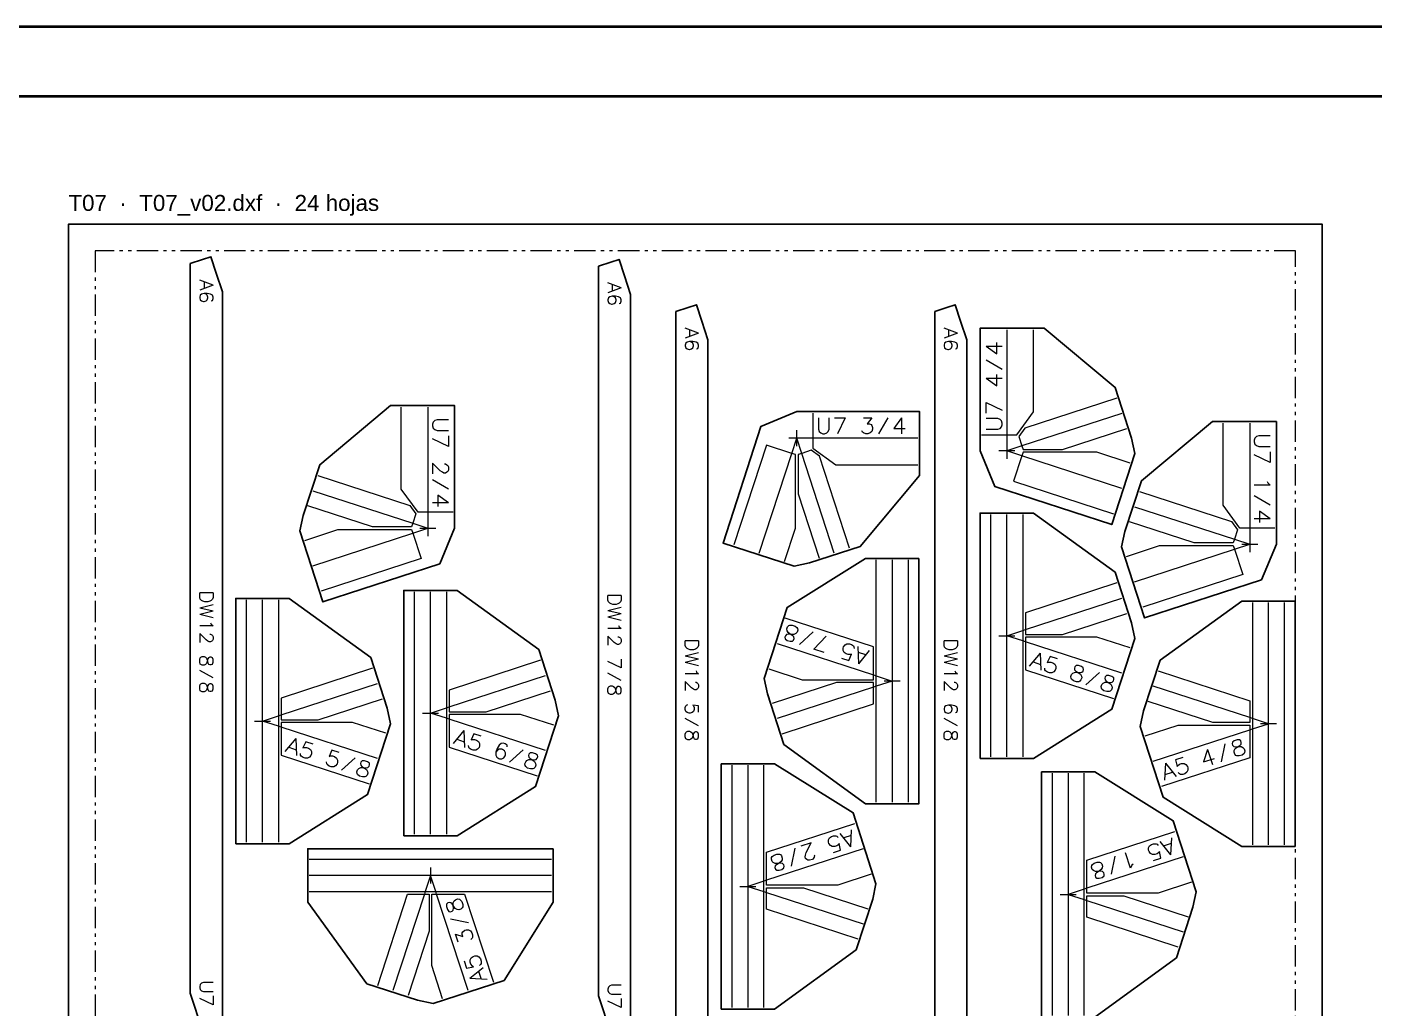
# Model space of a CAD drawing. Header units: millimetres. Extents: x 10 to 1179, y 10 to 831.
# Drawn here: x 282.2 to 534.7, y 647 to 831 of the extents above; entities that cross this region are included whole.
import ezdxf

# ---------------------------------------------------------------- set-up
doc = ezdxf.new("R2010")
doc.units = ezdxf.units.MM
doc.linetypes.add('LT_ZONA_UTIL', pattern=[8.2, 4, -1, 0.6, -1, 0.6, -1])
for name, color, linetype, lineweight in [('C_CORTE', 1, 'CONTINUOUS', 25), ('C_EJE', 4, 'CONTINUOUS', 13), ('C_ROTULO', 5, 'CONTINUOUS', 13), ('MARCO', 7, 'CONTINUOUS', 40), ('MARCO_HOJA', 8, 'CONTINUOUS', 25), ('TEXTO', 7, 'CONTINUOUS', 18), ('ZONA_UTIL', 5, 'LT_ZONA_UTIL', 18)]:
    doc.layers.add(name, color=color, linetype=linetype, lineweight=lineweight)
doc.styles.add('PLANO', font='arial.ttf')

msp = doc.modelspace()

# ---------------------------------------------------------------- linework, layer by layer
at = {"layer": 'C_CORTE'}
for points in [[(312.85, 786.67), (312.85, 649.85), (315.13, 642.85), (315.13, 642.85), (316.7, 642.85), (317.72, 642.85), (317.72, 642.85), (318.85, 644.41), (318.85, 781.33), (317.72, 784.8), (317.72, 784.8), (316.7, 787.92), (316.7, 787.92), (315.13, 787.41)], [(389.35, 786.17), (389.35, 649.35), (391.63, 642.35), (391.63, 642.35), (393.2, 642.35), (394.22, 642.35), (394.22, 642.35), (395.35, 643.91), (395.35, 780.83), (394.22, 784.3), (394.22, 784.3), (393.2, 787.42), (393.2, 787.42), (391.63, 786.91)], [(403.85, 777.67), (403.85, 640.85), (406.13, 633.85), (406.13, 633.85), (407.7, 633.85), (408.72, 633.85), (408.72, 633.85), (409.85, 635.41), (409.85, 772.33), (408.72, 775.8), (408.72, 775.8), (407.7, 778.92), (407.7, 778.92), (406.13, 778.41)], [(452.35, 777.67), (452.35, 640.85), (454.63, 633.85), (454.63, 633.85), (456.2, 633.85), (457.22, 633.85), (457.22, 633.85), (458.35, 635.41), (458.35, 772.33), (457.22, 775.8), (457.22, 775.8), (456.2, 778.92), (456.2, 778.92), (454.63, 778.41)], [(472.85, 774.5), (486.15, 763.4), (489.25, 753.9), (489.85, 751), (485.55, 737.7), (463.65, 744.8), (460.85, 751.5), (460.85, 774.5)], [(350.39, 760), (337.09, 748.9), (333.99, 739.4), (333.39, 736.5), (337.69, 723.2), (359.59, 730.3), (362.39, 737), (362.39, 760)], [(449.5, 746.89), (438.4, 733.59), (428.9, 730.49), (426, 729.89), (412.7, 734.19), (419.8, 756.09), (426.5, 758.89), (449.5, 758.89)], [(504.39, 757), (491.09, 745.9), (487.99, 736.4), (487.39, 733.5), (491.69, 720.2), (513.59, 727.3), (516.39, 734), (516.39, 757)], [(460.85, 693.85), (460.85, 739.85), (470.85, 739.85), (486.15, 728.75), (489.25, 719.25), (489.85, 716.35), (485.55, 703.05), (470.85, 693.85)], [(449.39, 731.35), (449.39, 685.35), (439.39, 685.35), (424.09, 696.45), (420.99, 705.95), (420.39, 708.85), (424.69, 722.15), (439.39, 731.35)], [(352.85, 679.35), (352.85, 725.35), (362.85, 725.35), (378.15, 714.25), (381.25, 704.75), (381.85, 701.85), (377.55, 688.55), (362.85, 679.35)], [(321.35, 677.85), (321.35, 723.85), (331.35, 723.85), (346.65, 712.75), (349.75, 703.25), (350.35, 700.35), (346.05, 687.05), (331.35, 677.85)], [(519.89, 677.35), (519.89, 723.35), (509.89, 723.35), (494.59, 712.25), (491.49, 702.75), (490.89, 699.85), (495.19, 686.55), (509.89, 677.35)], [(412.35, 692.85), (412.35, 646.85), (422.35, 646.85), (437.65, 657.95), (440.75, 667.45), (441.35, 670.35), (437.05, 683.65), (422.35, 692.85)], [(472.35, 691.35), (472.35, 645.35), (482.35, 645.35), (497.65, 656.45), (500.75, 665.95), (501.35, 668.85), (497.05, 682.15), (482.35, 691.35)], [(380.85, 676.89), (334.85, 676.89), (334.85, 666.89), (345.95, 651.59), (355.45, 648.49), (358.35, 647.89), (371.65, 652.19), (380.85, 666.89)]]:
    msp.add_lwpolyline(points, close=True, dxfattribs=at)
at = {"layer": 'C_EJE'}
for points in [[(465.85, 754.5), (467.72, 754.5), (470.85, 758.82), (470.85, 774.2)], [(465.85, 774.2), (465.85, 754.5)], [(486.49, 761.39), (469.25, 755.77), (468.12, 754.21), (468.7, 752.43)], [(357.39, 740), (355.53, 740), (352.39, 744.32), (352.39, 759.7)], [(357.39, 759.7), (357.39, 740)], [(429.5, 758.59), (429.5, 753.89)], [(487.42, 758.54), (468.7, 752.43)], [(426.5, 753.89), (426.5, 755.39)], [(468.7, 752.43), (468.92, 751.75), (476.28, 751.75), (488.35, 755.69)], [(511.39, 737), (509.53, 737), (506.39, 741.32), (506.39, 756.7)], [(511.39, 756.7), (511.39, 737)], [(425.57, 751.04), (420.82, 752.59), (414.7, 733.86)], [(426.5, 753.89), (425, 753.89)], [(425.57, 751.04), (426.5, 753.89)], [(429.5, 753.89), (428, 753.89), (426.5, 753.89)], [(427.43, 751.04), (426.5, 753.89)], [(426.5, 752.39), (426.5, 753.89)], [(429.5, 753.89), (429.5, 752.03), (433.82, 748.89), (449.2, 748.89)], [(449.2, 753.89), (429.5, 753.89)], [(461.15, 754.5), (465.85, 754.5)], [(465.85, 754.5), (465.85, 753), (465.85, 751.5)], [(468.7, 752.43), (465.85, 751.5)], [(419.46, 732.32), (425.57, 751.04)], [(424.22, 730.79), (426.25, 737.01), (426.25, 750.82), (425.57, 751.04)], [(427.43, 751.04), (426.75, 750.82), (426.75, 743.46), (430.69, 731.39)], [(436.39, 733.25), (430.77, 750.49), (429.21, 751.62), (427.43, 751.04)], [(433.54, 732.32), (427.43, 751.04)], [(465.85, 751.5), (464.35, 751.5)], [(467.35, 751.5), (465.85, 751.5)], [(465.85, 751.5), (465.85, 750)], [(468.7, 750.57), (465.85, 751.5)], [(468.7, 750.57), (467.15, 745.82), (485.88, 739.7)], [(488.96, 749.22), (482.73, 751.25), (468.92, 751.25), (468.7, 750.57)], [(487.42, 744.46), (468.7, 750.57)], [(336.75, 746.89), (353.99, 741.27), (355.12, 739.71), (354.54, 737.93)], [(335.82, 744.04), (354.54, 737.93)], [(490.75, 743.89), (507.99, 738.27), (509.12, 736.71), (508.54, 734.93)], [(354.54, 737.93), (354.32, 737.25), (346.96, 737.25), (334.89, 741.19)], [(357.39, 740), (357.39, 738.5), (357.39, 737)], [(362.09, 740), (357.39, 740)], [(489.82, 741.04), (508.54, 734.93)], [(354.54, 737.93), (357.39, 737)], [(462.85, 694.15), (462.85, 739.55)], [(465.85, 716.85), (465.85, 718.35), (465.85, 739.55)], [(468.85, 739.55), (468.85, 717.83)], [(508.54, 734.93), (508.32, 734.25), (500.96, 734.25), (488.89, 738.19)], [(334.29, 734.72), (340.51, 736.75), (354.32, 736.75), (354.54, 736.07)], [(335.82, 729.96), (354.54, 736.07)], [(354.54, 736.07), (356.09, 731.32), (337.36, 725.2)], [(354.54, 736.07), (357.39, 737)], [(355.89, 737), (357.39, 737)], [(357.39, 737), (357.39, 735.5)], [(357.39, 737), (358.89, 737)], [(508.54, 734.93), (511.39, 734)], [(511.39, 737), (511.39, 735.5), (511.39, 734)], [(516.09, 737), (511.39, 737)], [(488.29, 731.72), (494.51, 733.75), (508.32, 733.75), (508.54, 733.07)], [(489.82, 726.96), (508.54, 733.07)], [(508.54, 733.07), (510.09, 728.32), (491.36, 722.2)], [(508.54, 733.07), (511.39, 734)], [(509.89, 734), (511.39, 734)], [(511.39, 734), (511.39, 732.5)], [(511.39, 734), (512.89, 734)], [(441.39, 709.33), (441.39, 731.05)], [(444.39, 731.05), (444.39, 709.85), (444.39, 708.35)], [(447.39, 731.05), (447.39, 685.65)], [(354.85, 679.65), (354.85, 725.05)], [(357.85, 702.35), (357.85, 703.85), (357.85, 725.05)], [(360.85, 725.05), (360.85, 703.33)], [(486.49, 726.74), (469.35, 721.15), (469.35, 717.99)], [(323.35, 678.15), (323.35, 723.55)], [(326.35, 700.85), (326.35, 702.35), (326.35, 723.55)], [(329.35, 723.55), (329.35, 701.83)], [(469.35, 717.99), (487.42, 723.89)], [(511.89, 723.05), (511.89, 701.33)], [(514.89, 700.35), (514.89, 701.85), (514.89, 723.05)], [(517.89, 677.65), (517.89, 723.05)], [(440.89, 709.49), (440.89, 714.75), (424.36, 720.15)], [(469.35, 717.99), (469.35, 717.1), (476.28, 717.1), (488.35, 721.04)], [(465.85, 716.85), (468.85, 717.83)], [(468.85, 717.83), (469.35, 717.99)], [(468.85, 717.83), (468.85, 715.87)], [(422.82, 715.39), (440.89, 709.49)], [(464.35, 716.85), (465.85, 716.85)], [(465.85, 694.15), (465.85, 715.35), (465.85, 716.85)], [(468.85, 715.87), (465.85, 716.85)], [(465.85, 716.85), (467.35, 716.85)], [(468.85, 715.87), (468.85, 694.15)], [(469.35, 715.71), (468.85, 715.87)], [(488.96, 714.57), (482.73, 716.6), (469.35, 716.6), (469.35, 715.71)], [(469.35, 715.71), (469.35, 710.45), (485.88, 705.05)], [(487.42, 709.81), (469.35, 715.71)], [(378.49, 712.24), (361.35, 706.65), (361.35, 703.49)], [(346.99, 710.74), (329.85, 705.15), (329.85, 701.99)], [(421.29, 710.63), (427.51, 708.6), (440.89, 708.6), (440.89, 709.49)], [(440.89, 709.49), (441.39, 709.33)], [(494.25, 710.24), (511.39, 704.65), (511.39, 701.49)], [(329.85, 701.99), (347.92, 707.89)], [(361.35, 703.49), (379.42, 709.39)], [(440.89, 707.21), (440.89, 708.1), (433.96, 708.1), (421.89, 704.16)], [(440.89, 707.21), (422.82, 701.31)], [(423.75, 698.46), (440.89, 704.05), (440.89, 707.21)], [(441.39, 707.37), (440.89, 707.21)], [(441.39, 707.37), (441.39, 709.33)], [(441.39, 709.33), (444.39, 708.35)], [(444.39, 708.35), (441.39, 707.37)], [(441.39, 685.65), (441.39, 707.37)], [(444.39, 708.35), (442.89, 708.35)], [(445.89, 708.35), (444.39, 708.35)], [(444.39, 708.35), (444.39, 706.85), (444.39, 685.65)], [(511.39, 701.49), (493.32, 707.39)], [(329.85, 701.99), (329.85, 701.1), (336.78, 701.1), (348.85, 705.04)], [(361.35, 703.49), (361.35, 702.6), (368.28, 702.6), (380.35, 706.54)], [(511.39, 701.49), (511.39, 700.6), (504.46, 700.6), (492.39, 704.54)], [(329.35, 701.83), (329.85, 701.99)], [(356.35, 702.35), (357.85, 702.35)], [(357.85, 702.35), (360.85, 703.33)], [(357.85, 679.65), (357.85, 700.85), (357.85, 702.35)], [(360.85, 701.37), (357.85, 702.35)], [(357.85, 702.35), (359.35, 702.35)], [(360.85, 703.33), (361.35, 703.49)], [(360.85, 703.33), (360.85, 701.37)], [(380.96, 700.07), (374.73, 702.1), (361.35, 702.1), (361.35, 701.21)], [(324.85, 700.85), (326.35, 700.85)], [(326.35, 700.85), (329.35, 701.83)], [(326.35, 678.15), (326.35, 699.35), (326.35, 700.85)], [(329.35, 699.87), (326.35, 700.85)], [(326.35, 700.85), (327.85, 700.85)], [(329.35, 701.83), (329.35, 699.87)], [(329.35, 699.87), (329.35, 678.15)], [(329.85, 699.71), (329.35, 699.87)], [(349.46, 698.57), (343.23, 700.6), (329.85, 700.6), (329.85, 699.71)], [(329.85, 699.71), (329.85, 694.45), (346.38, 689.05)], [(347.92, 693.81), (329.85, 699.71)], [(360.85, 701.37), (360.85, 679.65)], [(361.35, 701.21), (360.85, 701.37)], [(361.35, 701.21), (361.35, 695.95), (377.88, 690.55)], [(379.42, 695.31), (361.35, 701.21)], [(491.79, 698.07), (498.01, 700.1), (511.39, 700.1), (511.39, 699.21)], [(511.89, 701.33), (511.39, 701.49)], [(511.39, 699.21), (511.89, 699.37)], [(511.89, 701.33), (511.89, 699.37)], [(514.89, 700.35), (511.89, 701.33)], [(511.89, 699.37), (514.89, 700.35)], [(511.89, 699.37), (511.89, 677.65)], [(514.89, 700.35), (513.39, 700.35)], [(514.89, 677.65), (514.89, 698.85), (514.89, 700.35)], [(516.39, 700.35), (514.89, 700.35)], [(493.32, 693.31), (511.39, 699.21)], [(511.39, 699.21), (511.39, 693.95), (494.86, 688.55)], [(414.35, 692.55), (414.35, 647.15)], [(417.35, 692.55), (417.35, 671.35), (417.35, 669.85)], [(420.35, 670.83), (420.35, 692.55)], [(474.35, 691.05), (474.35, 645.65)], [(477.35, 691.05), (477.35, 669.85), (477.35, 668.35)], [(480.35, 669.33), (480.35, 691.05)], [(420.85, 670.99), (420.85, 676.25), (437.38, 681.65)], [(480.85, 669.49), (480.85, 674.75), (497.38, 680.15)], [(438.92, 676.89), (420.85, 670.99)], [(380.55, 674.89), (335.15, 674.89)], [(498.92, 675.39), (480.85, 669.49)], [(357.85, 671.89), (356.35, 671.89), (335.15, 671.89)], [(357.85, 671.89), (356.87, 668.89)], [(357.85, 673.39), (357.85, 671.89)], [(380.55, 671.89), (359.35, 671.89), (357.85, 671.89)], [(358.83, 668.89), (357.85, 671.89)], [(357.85, 671.89), (357.85, 670.39)], [(440.46, 672.13), (434.23, 670.1), (420.85, 670.1), (420.85, 670.99)], [(415.85, 669.85), (417.35, 669.85)], [(420.35, 670.83), (417.35, 669.85)], [(417.35, 669.85), (417.35, 668.35), (417.35, 647.15)], [(417.35, 669.85), (420.35, 668.87)], [(417.35, 669.85), (418.85, 669.85)], [(420.85, 670.99), (420.35, 670.83)], [(420.35, 668.87), (420.35, 670.83)], [(420.85, 668.71), (420.85, 669.6), (427.78, 669.6), (439.85, 665.66)], [(480.35, 669.33), (477.35, 668.35)], [(480.85, 669.49), (480.35, 669.33)], [(480.35, 667.37), (480.35, 669.33)], [(500.46, 670.63), (494.23, 668.6), (480.85, 668.6), (480.85, 669.49)], [(335.15, 668.89), (356.87, 668.89)], [(347.96, 651.25), (353.55, 668.39), (356.71, 668.39)], [(356.71, 668.39), (350.81, 650.32)], [(356.71, 668.39), (357.6, 668.39), (357.6, 661.46), (353.66, 649.39)], [(356.87, 668.89), (356.71, 668.39)], [(356.87, 668.89), (358.83, 668.89)], [(360.13, 648.79), (358.1, 655.01), (358.1, 668.39), (358.99, 668.39)], [(358.83, 668.89), (380.55, 668.89)], [(358.99, 668.39), (358.83, 668.89)], [(358.99, 668.39), (364.25, 668.39), (369.65, 651.86)], [(364.89, 650.32), (358.99, 668.39)], [(420.35, 647.15), (420.35, 668.87)], [(420.35, 668.87), (420.85, 668.71)], [(437.99, 659.96), (420.85, 665.55), (420.85, 668.71)], [(420.85, 668.71), (438.92, 662.81)], [(475.85, 668.35), (477.35, 668.35)], [(477.35, 668.35), (477.35, 666.85), (477.35, 645.65)], [(477.35, 668.35), (480.35, 667.37)], [(477.35, 668.35), (478.85, 668.35)], [(480.35, 645.65), (480.35, 667.37)], [(480.35, 667.37), (480.85, 667.21)], [(480.85, 667.21), (480.85, 668.1), (487.78, 668.1), (499.85, 664.16)], [(497.99, 658.46), (480.85, 664.05), (480.85, 667.21)], [(480.85, 667.21), (498.92, 661.31)]]:
    msp.add_lwpolyline(points, dxfattribs=at)
at = {"layer": 'C_ROTULO'}
for points in [[(317.1, 782.59), (314.6, 783.54)], [(315.43, 783.19), (315.43, 782)], [(393.6, 782.09), (391.1, 783.04)], [(391.93, 782.69), (391.93, 781.5)], [(317.1, 782.59), (314.6, 781.64)], [(316.74, 779.61), (316.98, 779.73), (317.1, 780.09), (317.1, 780.33), (316.98, 780.69), (316.62, 780.92), (316.03, 781.04), (315.43, 781.04), (314.96, 780.92), (314.72, 780.69), (314.6, 780.33), (314.6, 780.21), (314.72, 779.85), (314.96, 779.61), (315.31, 779.5), (315.43, 779.5), (315.79, 779.61), (316.03, 779.85), (316.15, 780.21), (316.15, 780.33), (316.03, 780.69), (315.79, 780.92), (315.43, 781.04)], [(393.6, 782.09), (391.1, 781.14)], [(393.24, 779.11), (393.48, 779.23), (393.6, 779.59), (393.6, 779.83), (393.48, 780.19), (393.12, 780.42), (392.53, 780.54), (391.93, 780.54), (391.46, 780.42), (391.22, 780.19), (391.1, 779.83), (391.1, 779.71), (391.22, 779.35), (391.46, 779.11), (391.81, 779), (391.93, 779), (392.29, 779.11), (392.53, 779.35), (392.65, 779.71), (392.65, 779.83), (392.53, 780.19), (392.29, 780.42), (391.93, 780.54)], [(408.1, 773.59), (405.6, 774.54)], [(408.1, 773.59), (405.6, 772.64)], [(406.43, 774.19), (406.43, 773)], [(456.6, 773.59), (454.1, 774.54)], [(456.6, 773.59), (454.1, 772.64)], [(454.93, 774.19), (454.93, 773)], [(407.74, 770.61), (407.98, 770.73), (408.1, 771.09), (408.1, 771.33), (407.98, 771.69), (407.62, 771.92), (407.03, 772.04), (406.43, 772.04), (405.96, 771.92), (405.72, 771.69), (405.6, 771.33), (405.6, 771.21), (405.72, 770.85), (405.96, 770.61), (406.31, 770.5), (406.43, 770.5), (406.79, 770.61), (407.03, 770.85), (407.15, 771.21), (407.15, 771.33), (407.03, 771.69), (406.79, 771.92), (406.43, 772.04)], [(456.24, 770.61), (456.48, 770.73), (456.6, 771.09), (456.6, 771.33), (456.48, 771.69), (456.12, 771.92), (455.53, 772.04), (454.93, 772.04), (454.46, 771.92), (454.22, 771.69), (454.1, 771.33), (454.1, 771.21), (454.22, 770.85), (454.46, 770.61), (454.81, 770.5), (454.93, 770.5), (455.29, 770.61), (455.53, 770.85), (455.65, 771.21), (455.65, 771.33), (455.53, 771.69), (455.29, 771.92), (454.93, 772.04)], [(462.02, 771.14), (464.02, 769.71), (464.02, 771.85)], [(462.02, 771.14), (465.02, 771.14)], [(462.02, 768.57), (465.02, 766.85)], [(462.02, 765.14), (464.02, 763.71), (464.02, 765.85)], [(462.02, 765.14), (465.02, 765.14)], [(462.02, 760.57), (465.02, 759.14)], [(462.02, 758.57), (462.02, 760.57)], [(430.57, 757.72), (430.57, 755.58), (430.71, 755.15), (430.99, 754.86), (431.42, 754.72), (431.71, 754.72), (432.14, 754.86), (432.42, 755.15), (432.57, 755.58), (432.57, 757.72)], [(433.57, 757.72), (435.57, 757.72)], [(435.57, 757.72), (434.14, 754.72)], [(438.99, 757.72), (440.57, 757.72), (439.71, 756.58), (440.14, 756.58), (440.42, 756.43), (440.57, 756.29), (440.71, 755.86), (440.71, 755.58), (440.57, 755.15), (440.28, 754.86), (439.85, 754.72), (439.42, 754.72), (438.99, 754.86), (438.85, 755.01), (438.71, 755.29)], [(443.57, 757.72), (441.85, 754.72)], [(446.14, 757.72), (444.71, 755.72), (446.85, 755.72)], [(446.14, 757.72), (446.14, 754.72)], [(462.02, 755.57), (464.17, 755.57), (464.6, 755.71), (464.88, 755.99), (465.02, 756.42), (465.02, 756.71), (464.88, 757.14), (464.6, 757.42), (464.17, 757.57), (462.02, 757.57)], [(361.22, 757.34), (359.08, 757.34), (358.65, 757.2), (358.36, 756.92), (358.22, 756.49), (358.22, 756.2), (358.36, 755.77), (358.65, 755.49), (359.08, 755.34), (361.22, 755.34)], [(361.22, 752.34), (358.22, 753.77)], [(361.22, 754.34), (361.22, 752.34)], [(515.22, 754.34), (513.08, 754.34), (512.65, 754.2), (512.36, 753.92), (512.22, 753.49), (512.22, 753.2), (512.36, 752.77), (512.65, 752.49), (513.08, 752.34), (515.22, 752.34)], [(515.22, 749.34), (512.22, 750.77)], [(515.22, 751.34), (515.22, 749.34)], [(360.51, 749.06), (360.65, 749.06), (360.93, 748.92), (361.08, 748.77), (361.22, 748.49), (361.22, 747.92), (361.08, 747.63), (360.93, 747.49), (360.65, 747.34), (360.36, 747.34), (360.08, 747.49), (359.65, 747.77), (358.22, 749.2), (358.22, 747.2)], [(361.22, 744.34), (358.22, 746.06)], [(514.65, 745.77), (514.79, 745.49), (515.22, 745.06), (512.22, 745.06)], [(361.22, 741.77), (359.22, 743.2), (359.22, 741.06)], [(515.22, 741.34), (512.22, 743.06)], [(361.22, 741.77), (358.22, 741.77)], [(515.22, 738.77), (513.22, 740.2), (513.22, 738.06)], [(515.22, 738.77), (512.22, 738.77)], [(317.1, 724.87), (314.6, 724.87)], [(317.1, 724.87), (317.1, 724.04), (316.98, 723.68), (316.74, 723.45), (316.5, 723.33), (316.15, 723.21), (315.55, 723.21), (315.2, 723.33), (314.96, 723.45), (314.72, 723.68), (314.6, 724.04), (314.6, 724.87)], [(317.1, 722.61), (314.6, 722.02)], [(393.6, 724.37), (391.1, 724.37)], [(393.6, 724.37), (393.6, 723.54), (393.48, 723.18), (393.24, 722.95), (393, 722.83), (392.65, 722.71), (392.05, 722.71), (391.7, 722.83), (391.46, 722.95), (391.22, 723.18), (391.1, 723.54), (391.1, 724.37)], [(393.6, 722.11), (391.1, 721.52)], [(317.1, 721.42), (314.6, 722.02)], [(317.1, 721.42), (314.6, 720.83)], [(317.1, 720.23), (314.6, 720.83)], [(393.6, 720.92), (391.1, 721.52)], [(393.6, 720.92), (391.1, 720.33)], [(393.6, 719.73), (391.1, 720.33)], [(316.62, 719.28), (316.74, 719.04), (317.1, 718.68), (314.6, 718.68)], [(316.5, 717.14), (316.62, 717.14), (316.86, 717.02), (316.98, 716.9), (317.1, 716.66), (317.1, 716.18), (316.98, 715.95), (316.86, 715.83), (316.62, 715.71), (316.39, 715.71), (316.15, 715.83), (315.79, 716.06), (314.6, 717.25), (314.6, 715.59)], [(393.12, 718.78), (393.24, 718.54), (393.6, 718.18), (391.1, 718.18)], [(425.25, 715.81), (425.7, 715.81), (425.92, 716.04), (426.01, 716.31), (425.96, 716.63), (425.74, 716.85), (425.24, 717.16), (424.87, 717.43), (424.69, 717.79), (424.64, 718.11), (424.78, 718.51), (425, 718.74), (425.18, 718.83), (425.63, 718.84), (426.18, 718.66), (426.54, 718.39), (426.63, 718.21), (426.68, 717.89), (426.55, 717.49), (426.32, 717.26), (425.96, 717.08), (425.51, 717.07), (424.92, 717.12), (424.61, 717.07), (424.38, 716.84), (424.29, 716.57), (424.34, 716.25), (424.7, 715.98), (425.25, 715.81)], [(427.01, 715.23), (429.57, 717.55)], [(393, 716.64), (393.12, 716.64), (393.36, 716.52), (393.48, 716.4), (393.6, 716.16), (393.6, 715.68), (393.48, 715.45), (393.36, 715.33), (393.12, 715.21), (392.89, 715.21), (392.65, 715.33), (392.29, 715.56), (391.1, 716.75), (391.1, 715.09)], [(408.1, 715.87), (405.6, 715.87)], [(408.1, 715.87), (408.1, 715.04), (407.98, 714.68), (407.74, 714.45), (407.5, 714.33), (407.15, 714.21), (406.55, 714.21), (406.2, 714.33), (405.96, 714.45), (405.72, 714.68), (405.6, 715.04), (405.6, 715.87)], [(429.73, 714.34), (432.02, 716.75)], [(434.89, 712.66), (436.25, 712.22), (436.78, 713.39), (436.6, 713.3), (436.15, 713.3), (435.74, 713.43), (435.38, 713.7), (435.2, 714.06), (435.19, 714.51), (435.28, 714.79), (435.55, 715.15), (435.91, 715.33), (436.36, 715.33), (436.77, 715.2), (437.13, 714.93), (437.22, 714.75), (437.27, 714.44)], [(438.15, 711.6), (437.99, 714.8)], [(456.6, 715.87), (454.1, 715.87)], [(456.6, 715.87), (456.6, 715.04), (456.48, 714.68), (456.24, 714.45), (456, 714.33), (455.65, 714.21), (455.05, 714.21), (454.7, 714.33), (454.46, 714.45), (454.22, 714.68), (454.1, 715.04), (454.1, 715.87)], [(317.1, 712.37), (316.98, 712.73), (316.74, 712.85), (316.5, 712.85), (316.27, 712.73), (316.15, 712.49), (316.03, 712.02), (315.91, 711.66), (315.67, 711.42), (315.43, 711.3), (315.08, 711.3), (314.84, 711.42), (314.72, 711.54), (314.6, 711.9), (314.6, 712.37), (314.72, 712.73), (314.84, 712.85), (315.08, 712.97), (315.43, 712.97), (315.67, 712.85), (315.91, 712.61), (316.03, 712.25), (316.15, 711.78), (316.27, 711.54), (316.5, 711.42), (316.74, 711.42), (316.98, 711.54), (317.1, 711.9), (317.1, 712.37)], [(393.6, 710.8), (391.1, 711.99)], [(393.6, 712.47), (393.6, 710.8)], [(408.1, 713.61), (405.6, 713.02)], [(408.1, 712.42), (405.6, 713.02)], [(408.1, 712.42), (405.6, 711.83)], [(431.63, 713.72), (429.73, 714.34)], [(439.45, 713.28), (438.09, 713.72)], [(438.15, 711.6), (440.16, 714.09)], [(456.6, 713.61), (454.1, 713.02)], [(456.6, 712.42), (454.1, 713.02)], [(456.6, 712.42), (454.1, 711.83)], [(472.1, 713.6), (470.08, 711.11)], [(472.1, 713.6), (472.25, 710.4)], [(475.36, 712.54), (474, 712.98), (473.46, 711.81), (473.64, 711.9), (474.1, 711.9), (474.5, 711.77), (474.87, 711.5), (475.05, 711.14), (475.05, 710.69), (474.96, 710.41), (474.69, 710.05), (474.33, 709.87), (473.88, 709.87), (473.47, 710), (473.11, 710.27), (473.02, 710.45), (472.97, 710.76)], [(317.1, 708.92), (314.6, 710.35)], [(393.6, 708.42), (391.1, 709.85)], [(408.1, 711.23), (405.6, 711.83)], [(407.62, 710.28), (407.74, 710.04), (408.1, 709.68), (405.6, 709.68)], [(456.6, 711.23), (454.1, 711.83)], [(456.12, 710.28), (456.24, 710.04), (456.6, 709.68), (454.1, 709.68)], [(470.8, 711.92), (472.16, 711.48)], [(479.29, 711.25), (478.84, 711.25), (478.62, 711.02), (478.53, 710.75), (478.58, 710.44), (478.8, 710.21), (479.3, 709.9), (479.67, 709.63), (479.85, 709.27), (479.9, 708.95), (479.76, 708.55), (479.54, 708.32), (479.36, 708.23), (478.91, 708.23), (478.36, 708.4), (478, 708.67), (477.91, 708.85), (477.86, 709.17), (477.99, 709.57), (478.22, 709.8), (478.58, 709.98), (479.03, 709.99), (479.62, 709.95), (479.93, 709.99), (480.16, 710.22), (480.25, 710.49), (480.2, 710.81), (479.84, 711.08), (479.29, 711.25)], [(483.23, 709.97), (480.67, 707.65)], [(317.1, 707.37), (316.98, 707.73), (316.74, 707.85), (316.5, 707.85), (316.27, 707.73), (316.15, 707.49), (316.03, 707.02), (315.91, 706.66), (315.67, 706.42), (315.43, 706.3), (315.08, 706.3), (314.84, 706.42), (314.72, 706.54), (314.6, 706.9), (314.6, 707.37), (314.72, 707.73), (314.84, 707.85), (315.08, 707.97), (315.43, 707.97), (315.67, 707.85), (315.91, 707.61), (316.03, 707.25), (316.15, 706.78), (316.27, 706.54), (316.5, 706.42), (316.74, 706.42), (316.98, 706.54), (317.1, 706.9), (317.1, 707.37)], [(393.6, 706.87), (393.48, 707.23), (393.24, 707.35), (393, 707.35), (392.77, 707.23), (392.65, 706.99), (392.53, 706.52), (392.41, 706.16), (392.17, 705.92), (391.93, 705.8), (391.58, 705.8), (391.34, 705.92), (391.22, 706.04), (391.1, 706.4), (391.1, 706.87), (391.22, 707.23), (391.34, 707.35), (391.58, 707.47), (391.93, 707.47), (392.17, 707.35), (392.41, 707.11), (392.53, 706.75), (392.65, 706.28), (392.77, 706.04), (393, 705.92), (393.24, 705.92), (393.48, 706.04), (393.6, 706.4), (393.6, 706.87)], [(407.5, 708.14), (407.62, 708.14), (407.86, 708.02), (407.98, 707.9), (408.1, 707.66), (408.1, 707.18), (407.98, 706.95), (407.86, 706.83), (407.62, 706.71), (407.39, 706.71), (407.15, 706.83), (406.79, 707.06), (405.6, 708.25), (405.6, 706.59)], [(456, 708.14), (456.12, 708.14), (456.36, 708.02), (456.48, 707.9), (456.6, 707.66), (456.6, 707.18), (456.48, 706.95), (456.36, 706.83), (456.12, 706.71), (455.89, 706.71), (455.65, 706.83), (455.29, 707.06), (454.1, 708.25), (454.1, 706.59)], [(485, 709.39), (484.55, 709.39), (484.32, 709.16), (484.23, 708.89), (484.28, 708.57), (484.51, 708.35), (485.01, 708.04), (485.37, 707.77), (485.55, 707.41), (485.6, 707.09), (485.47, 706.69), (485.24, 706.46), (485.06, 706.37), (484.61, 706.36), (484.07, 706.54), (483.7, 706.81), (483.61, 706.99), (483.57, 707.31), (483.7, 707.71), (483.92, 707.94), (484.28, 708.12), (484.74, 708.13), (485.32, 708.08), (485.64, 708.13), (485.86, 708.36), (485.95, 708.63), (485.9, 708.95), (485.54, 709.22), (485, 709.39)], [(408.1, 702.54), (408.1, 703.73), (407.03, 703.85), (407.15, 703.73), (407.27, 703.37), (407.27, 703.02), (407.15, 702.66), (406.91, 702.42), (406.55, 702.3), (406.31, 702.3), (405.96, 702.42), (405.72, 702.66), (405.6, 703.02), (405.6, 703.37), (405.72, 703.73), (405.84, 703.85), (406.08, 703.97)], [(456.24, 702.42), (456.48, 702.54), (456.6, 702.9), (456.6, 703.14), (456.48, 703.49), (456.12, 703.73), (455.53, 703.85), (454.93, 703.85), (454.46, 703.73), (454.22, 703.49), (454.1, 703.14), (454.1, 703.02), (454.22, 702.66), (454.46, 702.42), (454.81, 702.3), (454.93, 702.3), (455.29, 702.42), (455.53, 702.66), (455.65, 703.02), (455.65, 703.14), (455.53, 703.49), (455.29, 703.73), (454.93, 703.85)], [(408.1, 699.92), (405.6, 701.35)], [(456.6, 699.92), (454.1, 701.35)], [(332.6, 697.6), (330.58, 695.11)], [(332.6, 697.6), (332.75, 694.4)], [(335.86, 696.54), (334.5, 696.98), (333.96, 695.81), (334.14, 695.9), (334.6, 695.9), (335, 695.77), (335.37, 695.5), (335.55, 695.14), (335.55, 694.69), (335.46, 694.41), (335.19, 694.05), (334.83, 693.87), (334.38, 693.87), (333.97, 694), (333.61, 694.27), (333.52, 694.45), (333.47, 694.76)], [(364.1, 699.1), (362.08, 696.61)], [(362.8, 697.42), (364.16, 696.98)], [(364.1, 699.1), (364.25, 695.9)], [(367.36, 698.04), (366, 698.48), (365.46, 697.31), (365.64, 697.4), (366.1, 697.4), (366.5, 697.27), (366.87, 697), (367.05, 696.64), (367.05, 696.19), (366.96, 695.91), (366.69, 695.55), (366.33, 695.37), (365.88, 695.37), (365.47, 695.5), (365.11, 695.77), (365.02, 695.95), (364.97, 696.26)], [(408.1, 698.37), (407.98, 698.73), (407.74, 698.85), (407.5, 698.85), (407.27, 698.73), (407.15, 698.49), (407.03, 698.02), (406.91, 697.66), (406.67, 697.42), (406.43, 697.3), (406.08, 697.3), (405.84, 697.42), (405.72, 697.54), (405.6, 697.9), (405.6, 698.37), (405.72, 698.73), (405.84, 698.85), (406.08, 698.97), (406.43, 698.97), (406.67, 698.85), (406.91, 698.61), (407.03, 698.25), (407.15, 697.78), (407.27, 697.54), (407.5, 697.42), (407.74, 697.42), (407.98, 697.54), (408.1, 697.9), (408.1, 698.37)], [(456.6, 698.37), (456.48, 698.73), (456.24, 698.85), (456, 698.85), (455.77, 698.73), (455.65, 698.49), (455.53, 698.02), (455.41, 697.66), (455.17, 697.42), (454.93, 697.3), (454.58, 697.3), (454.34, 697.42), (454.22, 697.54), (454.1, 697.9), (454.1, 698.37), (454.22, 698.73), (454.34, 698.85), (454.58, 698.97), (454.93, 698.97), (455.17, 698.85), (455.41, 698.61), (455.53, 698.25), (455.65, 697.78), (455.77, 697.54), (456, 697.42), (456.24, 697.42), (456.48, 697.54), (456.6, 697.9), (456.6, 698.37)], [(508.51, 697.16), (508.15, 696.89), (508.1, 696.57), (508.19, 696.3), (508.41, 696.08), (508.73, 696.03), (509.32, 696.07), (509.77, 696.07), (510.13, 695.88), (510.35, 695.66), (510.49, 695.25), (510.44, 694.93), (510.35, 694.75), (509.99, 694.48), (509.44, 694.31), (508.99, 694.31), (508.81, 694.4), (508.59, 694.63), (508.45, 695.04), (508.5, 695.35), (508.68, 695.71), (509.05, 695.98), (509.55, 696.29), (509.77, 696.52), (509.82, 696.83), (509.73, 697.11), (509.51, 697.33), (509.05, 697.34), (508.51, 697.16)], [(331.3, 695.92), (332.66, 695.48)], [(340.75, 694.94), (339.39, 695.39), (338.85, 694.21), (339.03, 694.3), (339.48, 694.3), (339.89, 694.17), (340.25, 693.9), (340.44, 693.54), (340.44, 693.09), (340.35, 692.82), (340.08, 692.46), (339.72, 692.27), (339.27, 692.27), (338.86, 692.4), (338.5, 692.67), (338.41, 692.85), (338.36, 693.17)], [(372.25, 695.99), (372.2, 696.31), (371.84, 696.58), (371.57, 696.67), (371.11, 696.66), (370.71, 696.34), (370.35, 695.71), (370.13, 695.03), (370.09, 694.44), (370.27, 694.08), (370.64, 693.81), (370.77, 693.77), (371.22, 693.77), (371.58, 693.96), (371.85, 694.32), (371.9, 694.45), (371.89, 694.91), (371.71, 695.27), (371.35, 695.53), (371.21, 695.58), (370.76, 695.58), (370.4, 695.39), (370.13, 695.03)], [(375.23, 695.47), (372.67, 693.15)], [(377, 694.89), (376.55, 694.89), (376.32, 694.66), (376.23, 694.39), (376.28, 694.07), (376.51, 693.85), (377.01, 693.54), (377.37, 693.27), (377.55, 692.91), (377.6, 692.59), (377.47, 692.19), (377.24, 691.96), (377.06, 691.87), (376.61, 691.86), (376.07, 692.04), (375.7, 692.31), (375.61, 692.49), (375.57, 692.81), (375.7, 693.21), (375.92, 693.44), (376.28, 693.62), (376.74, 693.63), (377.32, 693.58), (377.64, 693.63), (377.86, 693.86), (377.95, 694.13), (377.9, 694.45), (377.54, 694.72), (377, 694.89)], [(503.49, 695.52), (502.75, 693.17), (504.79, 693.84)], [(503.49, 695.52), (504.42, 692.67)], [(506.75, 696.58), (506.05, 693.2)], [(343.73, 693.97), (341.17, 691.65)], [(345.5, 693.39), (345.05, 693.39), (344.82, 693.16), (344.73, 692.89), (344.78, 692.57), (345.01, 692.35), (345.51, 692.04), (345.87, 691.77), (346.05, 691.41), (346.1, 691.09), (345.97, 690.69), (345.74, 690.46), (345.56, 690.37), (345.11, 690.36), (344.57, 690.54), (344.2, 690.81), (344.11, 690.99), (344.07, 691.31), (344.2, 691.71), (344.42, 691.94), (344.78, 692.12), (345.24, 692.13), (345.82, 692.08), (346.14, 692.13), (346.36, 692.36), (346.45, 692.63), (346.4, 692.95), (346.04, 693.22), (345.5, 693.39)], [(495.61, 692.95), (495.45, 689.74)], [(495.61, 692.95), (497.63, 690.45)], [(498.87, 694.01), (497.51, 693.57), (497.77, 692.3), (497.87, 692.48), (498.23, 692.75), (498.64, 692.88), (499.09, 692.88), (499.45, 692.7), (499.72, 692.34), (499.81, 692.06), (499.8, 691.61), (499.62, 691.25), (499.26, 690.98), (498.85, 690.85), (498.4, 690.85), (498.22, 690.94), (497.99, 691.17)], [(495.55, 690.83), (496.91, 691.27)], [(433.37, 676.19), (434.73, 676.63), (434.47, 677.9), (434.38, 677.72), (434.02, 677.45), (433.61, 677.32), (433.16, 677.32), (432.8, 677.5), (432.53, 677.86), (432.44, 678.14), (432.44, 678.59), (432.62, 678.95), (432.99, 679.22), (433.39, 679.35), (433.85, 679.35), (434.03, 679.26), (434.25, 679.03)], [(436.63, 677.25), (434.62, 679.75)], [(436.69, 679.37), (435.33, 678.93)], [(436.63, 677.25), (436.79, 680.46)], [(425.5, 673.62), (426.2, 677)], [(429.76, 675.76), (429.8, 675.62), (429.76, 675.31), (429.66, 675.13), (429.44, 674.9), (428.89, 674.73), (428.58, 674.77), (428.4, 674.86), (428.17, 675.09), (428.08, 675.36), (428.13, 675.68), (428.27, 676.17), (429.18, 677.98), (427.28, 677.36)], [(493.37, 674.69), (494.73, 675.13), (494.47, 676.4), (494.38, 676.22), (494.02, 675.95), (493.61, 675.82), (493.16, 675.82), (492.8, 676), (492.53, 676.36), (492.44, 676.64), (492.44, 677.09), (492.62, 677.45), (492.99, 677.72), (493.39, 677.85), (493.85, 677.85), (494.03, 677.76), (494.25, 677.53)], [(496.63, 675.75), (494.62, 678.25)], [(496.69, 677.87), (495.33, 677.43)], [(496.63, 675.75), (496.79, 678.96)], [(423.73, 673.04), (424.1, 673.31), (424.14, 673.63), (424.05, 673.9), (423.83, 674.12), (423.51, 674.17), (422.93, 674.13), (422.47, 674.13), (422.11, 674.32), (421.89, 674.54), (421.76, 674.95), (421.8, 675.27), (421.9, 675.45), (422.26, 675.72), (422.8, 675.89), (423.25, 675.89), (423.43, 675.8), (423.66, 675.57), (423.79, 675.16), (423.74, 674.85), (423.56, 674.49), (423.2, 674.22), (422.7, 673.91), (422.47, 673.68), (422.42, 673.37), (422.51, 673.09), (422.74, 672.87), (423.19, 672.86), (423.73, 673.04)], [(483.73, 671.54), (484.1, 671.81), (484.14, 672.13), (484.05, 672.4), (483.83, 672.62), (483.51, 672.67), (482.93, 672.63), (482.47, 672.63), (482.11, 672.82), (481.89, 673.04), (481.76, 673.45), (481.8, 673.77), (481.9, 673.95), (482.26, 674.22), (482.8, 674.39), (483.25, 674.39), (483.43, 674.3), (483.66, 674.07), (483.79, 673.66), (483.74, 673.35), (483.56, 672.99), (483.2, 672.72), (482.7, 672.41), (482.47, 672.18), (482.42, 671.87), (482.51, 671.59), (482.74, 671.37), (483.19, 671.36), (483.73, 671.54)], [(485.5, 672.12), (486.2, 675.5)], [(489.53, 674.03), (489.3, 673.81), (489.03, 673.27), (488.1, 676.12)], [(361.04, 665.51), (361.31, 665.15), (361.63, 665.1), (361.9, 665.19), (362.12, 665.41), (362.17, 665.73), (362.13, 666.32), (362.13, 666.77), (362.32, 667.13), (362.54, 667.35), (362.95, 667.49), (363.27, 667.44), (363.45, 667.35), (363.72, 666.99), (363.89, 666.44), (363.89, 665.99), (363.8, 665.81), (363.57, 665.59), (363.16, 665.45), (362.85, 665.5), (362.49, 665.68), (362.22, 666.05), (361.91, 666.55), (361.68, 666.77), (361.37, 666.82), (361.09, 666.73), (360.87, 666.51), (360.86, 666.05), (361.04, 665.51)], [(361.62, 663.75), (365, 663.05)], [(363.04, 659.4), (362.55, 660.89), (363.9, 660.43), (363.77, 660.84), (363.81, 661.16), (363.91, 661.34), (364.27, 661.61), (364.54, 661.7), (364.99, 661.69), (365.35, 661.51), (365.62, 661.15), (365.75, 660.74), (365.75, 660.29), (365.66, 660.11), (365.43, 659.88)], [(364.19, 655.87), (364.63, 654.51), (365.9, 654.77), (365.72, 654.87), (365.45, 655.23), (365.32, 655.64), (365.32, 656.09), (365.5, 656.45), (365.86, 656.72), (366.14, 656.81), (366.59, 656.8), (366.95, 656.62), (367.22, 656.26), (367.35, 655.85), (367.35, 655.4), (367.26, 655.22), (367.03, 654.99)], [(365.25, 652.61), (367.75, 654.63)], [(367.37, 652.55), (366.93, 653.91)], [(317.1, 651.8), (315.31, 651.8), (314.96, 651.68), (314.72, 651.44), (314.6, 651.09), (314.6, 650.85), (314.72, 650.49), (314.96, 650.25), (315.31, 650.13), (317.1, 650.13)], [(365.25, 652.61), (368.46, 652.45)], [(317.1, 649.3), (317.1, 647.63)], [(393.6, 651.3), (391.81, 651.3), (391.46, 651.18), (391.22, 650.94), (391.1, 650.59), (391.1, 650.35), (391.22, 649.99), (391.46, 649.75), (391.81, 649.63), (393.6, 649.63)], [(317.1, 647.63), (314.6, 648.82)], [(393.6, 647.13), (391.1, 648.32)], [(393.6, 648.8), (393.6, 647.13)]]:
    msp.add_lwpolyline(points, dxfattribs=at)
at = {"layer": 'MARCO'}
msp.add_line((10, 818), (1179, 818), dxfattribs=at)
msp.add_lwpolyline([(10, 10), (1179, 10), (1179, 831), (10, 831)], close=True, dxfattribs=at)
at = {"layer": 'MARCO_HOJA'}
msp.add_lwpolyline([(290, 494), (525, 494), (525, 794), (290, 794)], close=True, dxfattribs=at)
at = {"layer": 'ZONA_UTIL'}
msp.add_lwpolyline([(295, 499), (520, 499), (520, 789), (295, 789)], close=True, dxfattribs=at)

# ---------------------------------------------------------------- texts
at = {"layer": 'TEXTO', "style": 'PLANO'}
msp.add_text('T07  ·  T07_v02.dxf  ·  24 hojas', height=3, dxfattribs=at).set_placement((290, 796.5))

doc.saveas('drawing.dxf')
